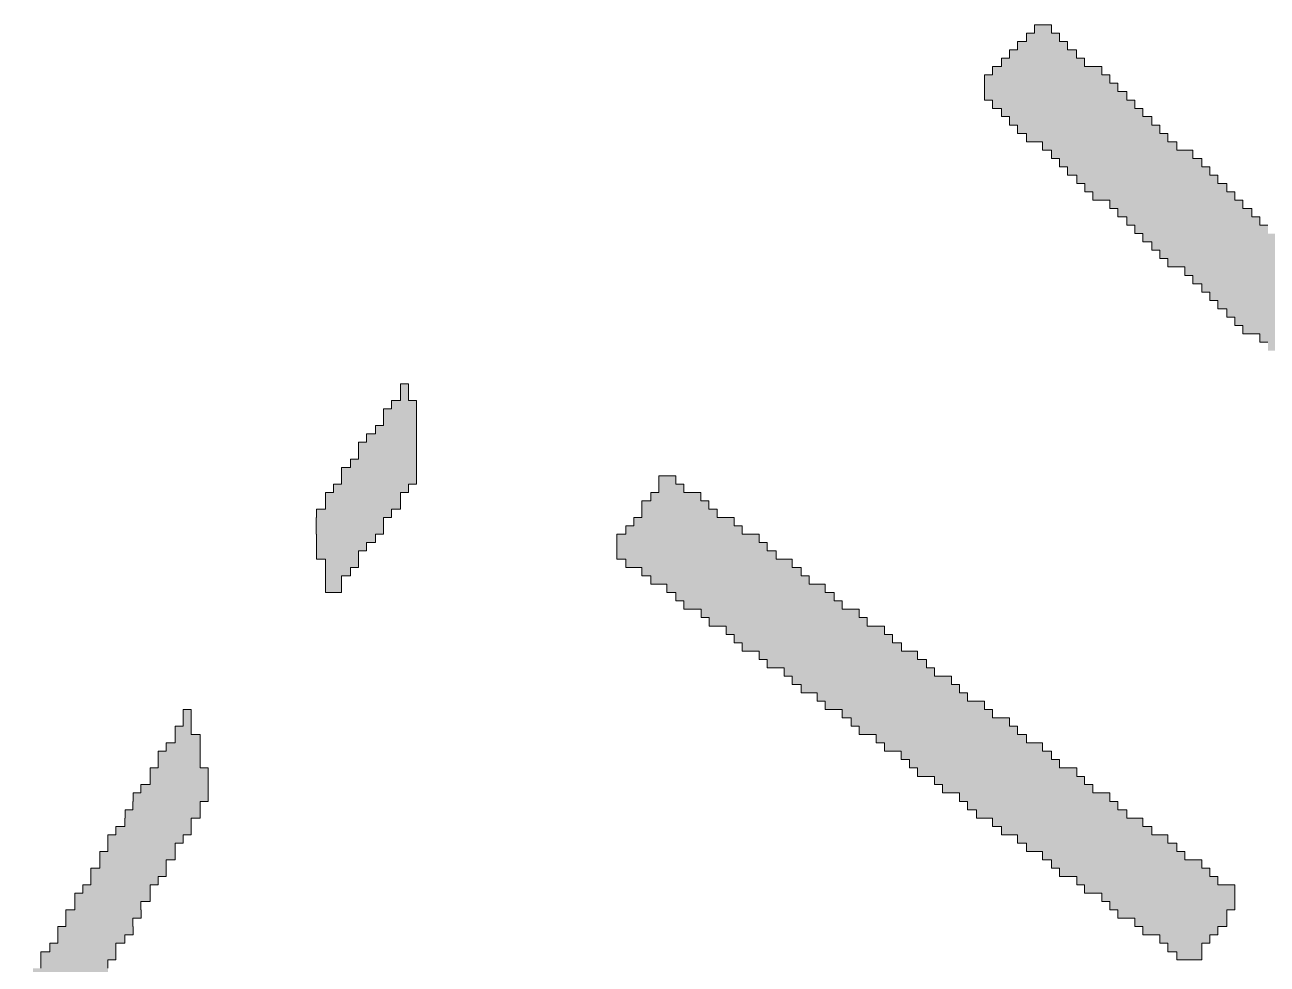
# Model space of a CAD drawing. Header units: millimetres. Extents: x 76.6 to 106.3, y -138 to -109.2.
# Drawn here: x 78.333 to 81.483, y -112.596 to -110.214 of the extents above; entities that cross this region are included whole.
import ezdxf

# ---------------------------------------------------------------- set-up
doc = ezdxf.new("R2010")
doc.units = ezdxf.units.MM
doc.header["$MEASUREMENT"] = 0
doc.layers.add('Layer 1', color=7, linetype='Continuous', lineweight=0)

msp = doc.modelspace()

# ---------------------------------------------------------------- hatches: boundary and pattern name
at = {"layer": 'Layer 1', "true_color": 0x000000, "transparency": 33554687}
h = msp.add_hatch(color=18, dxfattribs=at)
h.dxf.hatch_style = 2
h.paths.add_polyline_path([(80.9369, -110.2145), (80.9369, -110.2356), (80.9572, -110.2356), (80.9572, -110.2567), (80.9776, -110.2567), (80.9776, -110.278), (81.0004, -110.278), (81.0004, -110.2991), (81.0207, -110.2991), (81.0207, -110.3202), (81.064, -110.3202), (81.064, -110.3415), (81.0843, -110.3415), (81.0843, -110.3626), (81.1045, -110.3626), (81.1045, -110.3837), (81.1275, -110.3837), (81.1275, -110.405), (81.1478, -110.405), (81.1478, -110.4261), (81.1681, -110.4261), (81.1681, -110.4472), (81.191, -110.4472), (81.191, -110.4685), (81.2113, -110.4685), (81.2113, -110.4896), (81.2316, -110.4896), (81.2316, -110.5107), (81.2544, -110.5107), (81.2544, -110.532), (81.2951, -110.532), (81.2951, -110.5531), (81.318, -110.5531), (81.318, -110.5742), (81.3383, -110.5742), (81.3383, -110.5955), (81.3586, -110.5955), (81.3586, -110.6166), (81.3815, -110.6166), (81.3815, -110.6377), (81.4018, -110.6377), (81.4018, -110.659), (81.422, -110.659), (81.422, -110.6801), (81.4449, -110.6801), (81.4449, -110.7012), (81.4652, -110.7012), (81.4652, -110.7225), (81.4855, -110.7225), (81.4855, -110.7436), (81.5288, -110.7436), (81.5288, -110.7647), (81.5491, -110.7647), (81.5491, -110.786), (81.572, -110.786), (81.572, -110.8071), (81.5923, -110.8071), (81.5923, -110.8282), (81.6125, -110.8282), (81.6125, -110.8495), (81.6354, -110.8495), (81.6354, -110.8706), (81.6557, -110.8706), (81.6557, -110.8917), (81.676, -110.8917), (81.676, -110.913), (81.6989, -110.913), (81.6989, -110.9341), (81.7192, -110.9341), (81.7192, -110.9552), (81.7395, -110.9552), (81.7395, -110.9765), (81.7828, -110.9765), (81.7828, -110.9976), (81.803, -110.9976), (81.803, -111.0187), (81.8259, -111.0187), (81.8259, -111.04), (81.8462, -111.04), (81.8462, -111.0611), (81.8665, -111.0611), (81.8665, -111.0822), (81.8894, -111.0822), (81.8894, -111.1035), (81.9097, -111.1035), (81.9097, -111.1246), (81.93, -111.1246), (81.93, -111.1457), (81.953, -111.1457), (81.953, -111.167), (81.9733, -111.167), (81.9733, -111.1881), (82.0164, -111.1881), (82.0164, -111.2092), (82.0367, -111.2092), (82.0367, -111.2305), (82.057, -111.2305), (82.057, -111.2516), (82.0799, -111.2516), (82.0799, -111.2727), (82.1002, -111.2727), (82.1002, -111.294), (82.1205, -111.294), (82.1205, -111.3151), (82.1435, -111.3151), (82.1435, -111.3362), (82.1638, -111.3362), (82.1638, -111.3575), (82.1841, -111.3575), (82.1841, -111.3786), (82.207, -111.3786), (82.207, -111.3997), (82.2273, -111.3997), (82.2273, -111.421), (82.2272, -111.421), (82.2272, -111.4421), (82.2069, -111.4421), (82.2069, -111.4632), (82.1841, -111.4632), (82.1841, -111.4845), (82.184, -111.4845), (82.184, -111.5056), (82.1637, -111.5056), (82.1637, -111.5267), (82.1434, -111.5267), (82.1434, -111.548), (82.1205, -111.548), (82.1205, -111.5691), (82.0799, -111.5691), (82.0799, -111.548), (82.057, -111.548), (82.057, -111.5267), (82.0367, -111.5267), (82.0367, -111.5056), (82.0164, -111.5056), (82.0164, -111.4845), (81.9936, -111.4845), (81.9936, -111.4632), (81.9529, -111.4632), (81.9529, -111.4421), (81.93, -111.4421), (81.93, -111.421), (81.9098, -111.421), (81.9098, -111.3997), (81.8895, -111.3997), (81.8895, -111.3786), (81.8666, -111.3786), (81.8666, -111.3575), (81.8463, -111.3575), (81.8463, -111.3362), (81.826, -111.3362), (81.826, -111.3151), (81.7827, -111.3151), (81.7827, -111.294), (81.7624, -111.294), (81.7624, -111.2727), (81.7395, -111.2727), (81.7395, -111.2516), (81.7192, -111.2516), (81.7192, -111.2305), (81.6989, -111.2305), (81.6989, -111.2092), (81.676, -111.2092), (81.676, -111.1881), (81.6558, -111.1881), (81.6558, -111.167), (81.6355, -111.167), (81.6355, -111.1457), (81.5922, -111.1457), (81.5922, -111.1246), (81.5719, -111.1246), (81.5719, -111.1035), (81.549, -111.1035), (81.549, -111.0822), (81.5287, -111.0822), (81.5287, -111.0611), (81.5084, -111.0611), (81.5084, -111.04), (81.4855, -111.04), (81.4855, -111.0187), (81.4652, -111.0187), (81.4652, -110.9976), (81.4221, -110.9976), (81.4221, -110.9765), (81.4017, -110.9765), (81.4017, -110.9552), (81.3814, -110.9552), (81.3814, -110.9341), (81.3585, -110.9341), (81.3585, -110.913), (81.3382, -110.913), (81.3382, -110.8917), (81.3179, -110.8917), (81.3179, -110.8706), (81.295, -110.8706), (81.295, -110.8495), (81.2747, -110.8495), (81.2747, -110.8282), (81.2316, -110.8282), (81.2316, -110.8071), (81.2113, -110.8071), (81.2113, -110.786), (81.191, -110.786), (81.191, -110.7647), (81.1681, -110.7647), (81.1681, -110.7436), (81.1477, -110.7436), (81.1477, -110.7225), (81.1274, -110.7225), (81.1274, -110.7012), (81.1045, -110.7012), (81.1045, -110.6801), (81.0842, -110.6801), (81.0842, -110.659), (81.0411, -110.659), (81.0411, -110.6377), (81.0208, -110.6377), (81.0208, -110.6166), (81.0005, -110.6166), (81.0005, -110.5955), (80.9776, -110.5955), (80.9776, -110.5742), (80.9573, -110.5742), (80.9573, -110.5531), (80.937, -110.5531), (80.937, -110.532), (80.914, -110.532), (80.914, -110.5107), (80.8735, -110.5107), (80.8735, -110.4896), (80.8506, -110.4896), (80.8506, -110.4685), (80.8303, -110.4685), (80.8303, -110.4472), (80.81, -110.4472), (80.81, -110.4261), (80.7871, -110.4261), (80.7871, -110.405), (80.7668, -110.405), (80.7668, -110.3837), (80.7667, -110.3837), (80.7667, -110.3626), (80.7668, -110.3626), (80.7668, -110.3415), (80.7871, -110.3415), (80.7871, -110.3202), (80.8099, -110.3202), (80.8099, -110.2991), (80.8302, -110.2991), (80.8302, -110.278), (80.8506, -110.278), (80.8506, -110.2567), (80.8734, -110.2567), (80.8734, -110.2356), (80.8937, -110.2356), (80.8937, -110.2145)])
h = msp.add_hatch(color=18, dxfattribs=at)
h.dxf.hatch_style = 2
h.paths.add_polyline_path([(79.3266, -111.2516), (79.3266, -111.2727), (79.3266, -111.2727), (79.3266, -111.294), (79.3266, -111.3151), (79.3265, -111.3151), (79.3265, -111.3362), (79.3266, -111.3362), (79.3266, -111.3575), (79.3266, -111.3786), (79.3063, -111.3786), (79.3063, -111.3997), (79.286, -111.3997), (79.286, -111.421), (79.286, -111.4421), (79.2631, -111.4421), (79.2631, -111.4632), (79.2427, -111.4632), (79.2427, -111.4845), (79.2427, -111.5056), (79.2225, -111.5056), (79.2225, -111.5267), (79.1996, -111.5267), (79.1996, -111.548), (79.1793, -111.548), (79.1793, -111.5691), (79.1792, -111.5691), (79.1792, -111.5902), (79.159, -111.5902), (79.159, -111.6115), (79.136, -111.6115), (79.136, -111.6326), (79.136, -111.6537), (79.0954, -111.6537), (79.0954, -111.6326), (79.0954, -111.6115), (79.0955, -111.6115), (79.0955, -111.5902), (79.0954, -111.5902), (79.0954, -111.5691), (79.0726, -111.5691), (79.0726, -111.548), (79.0726, -111.548), (79.0726, -111.5267), (79.0726, -111.5267), (79.0726, -111.5056), (79.0725, -111.5056), (79.0725, -111.4845), (79.0725, -111.4632), (79.0726, -111.4632), (79.0726, -111.4421), (79.0955, -111.4421), (79.0955, -111.421), (79.0955, -111.3997), (79.1158, -111.3997), (79.1158, -111.3786), (79.1361, -111.3786), (79.1361, -111.3575), (79.1361, -111.3362), (79.1589, -111.3362), (79.1589, -111.3151), (79.1793, -111.3151), (79.1793, -111.294), (79.1793, -111.2727), (79.1996, -111.2727), (79.1996, -111.2516), (79.2225, -111.2516), (79.2225, -111.2305), (79.2428, -111.2305), (79.2428, -111.2092), (79.2428, -111.1881), (79.2631, -111.1881), (79.2631, -111.167), (79.286, -111.167), (79.286, -111.1457), (79.286, -111.1246), (79.3063, -111.1246), (79.3063, -111.1457), (79.3063, -111.167), (79.3266, -111.167), (79.3266, -111.1881), (79.3266, -111.1881), (79.3266, -111.2092), (79.3266, -111.2305), (79.3266, -111.2305), (79.3266, -111.2516)])
h = msp.add_hatch(color=18, dxfattribs=at)
h.dxf.hatch_style = 2
h.paths.add_polyline_path([(79.9412, -111.3786), (79.9412, -111.3575), (79.9844, -111.3575), (79.9844, -111.3786), (80.0048, -111.3786), (80.0048, -111.3997), (80.0479, -111.3997), (80.0479, -111.421), (80.0682, -111.421), (80.0682, -111.4421), (80.0886, -111.4421), (80.0886, -111.4632), (80.1317, -111.4632), (80.1317, -111.4845), (80.152, -111.4845), (80.152, -111.5056), (80.1953, -111.5056), (80.1953, -111.5267), (80.2156, -111.5267), (80.2156, -111.548), (80.2385, -111.548), (80.2385, -111.5691), (80.279, -111.5691), (80.279, -111.5902), (80.302, -111.5902), (80.302, -111.6115), (80.3223, -111.6115), (80.3223, -111.6326), (80.3629, -111.6326), (80.3629, -111.6537), (80.3858, -111.6537), (80.3858, -111.675), (80.4061, -111.675), (80.4061, -111.6961), (80.4493, -111.6961), (80.4493, -111.7172), (80.4696, -111.7172), (80.4696, -111.7385), (80.5128, -111.7385), (80.5128, -111.7596), (80.5331, -111.7596), (80.5331, -111.7807), (80.556, -111.7807), (80.556, -111.802), (80.5966, -111.802), (80.5966, -111.8231), (80.6195, -111.8231), (80.6195, -111.8442), (80.6397, -111.8442), (80.6397, -111.8655), (80.683, -111.8655), (80.683, -111.8866), (80.7033, -111.8866), (80.7033, -111.9077), (80.7236, -111.9077), (80.7236, -111.929), (80.7668, -111.929), (80.7668, -111.9501), (80.7871, -111.9501), (80.7871, -111.9712), (80.8303, -111.9712), (80.8303, -111.9925), (80.8506, -111.9925), (80.8506, -112.0136), (80.8734, -112.0136), (80.8734, -112.0347), (80.9141, -112.0347), (80.9141, -112.056), (80.9369, -112.056), (80.9369, -112.0771), (80.9572, -112.0771), (80.9572, -112.0982), (81.0005, -112.0982), (81.0005, -112.1195), (81.0207, -112.1195), (81.0207, -112.1406), (81.0411, -112.1406), (81.0411, -112.1617), (81.0842, -112.1617), (81.0842, -112.183), (81.1046, -112.183), (81.1046, -112.2041), (81.1274, -112.2041), (81.1274, -112.2252), (81.1681, -112.2252), (81.1681, -112.2465), (81.1909, -112.2465), (81.1909, -112.2676), (81.2316, -112.2676), (81.2316, -112.2887), (81.2544, -112.2887), (81.2544, -112.31), (81.2748, -112.31), (81.2748, -112.3311), (81.3179, -112.3311), (81.3179, -112.3522), (81.3382, -112.3522), (81.3382, -112.3735), (81.3586, -112.3735), (81.3586, -112.3946), (81.4017, -112.3946), (81.4017, -112.4157), (81.4017, -112.437), (81.4018, -112.437), (81.4018, -112.4581), (81.3815, -112.4581), (81.3815, -112.4792), (81.3815, -112.5005), (81.3586, -112.5005), (81.3586, -112.5216), (81.3382, -112.5216), (81.3382, -112.5427), (81.3179, -112.5427), (81.3179, -112.564), (81.318, -112.564), (81.318, -112.5851), (81.2545, -112.5851), (81.2545, -112.564), (81.2315, -112.564), (81.2315, -112.5427), (81.2112, -112.5427), (81.2112, -112.5216), (81.1681, -112.5216), (81.1681, -112.5005), (81.1478, -112.5005), (81.1478, -112.4792), (81.1046, -112.4792), (81.1046, -112.4581), (81.0843, -112.4581), (81.0843, -112.437), (81.0639, -112.437), (81.0639, -112.4157), (81.0207, -112.4157), (81.0207, -112.3946), (81.0005, -112.3946), (81.0005, -112.3735), (80.9572, -112.3735), (80.9572, -112.3522), (80.9369, -112.3522), (80.9369, -112.3311), (80.9141, -112.3311), (80.9141, -112.31), (80.8734, -112.31), (80.8734, -112.2887), (80.8506, -112.2887), (80.8506, -112.2676), (80.8099, -112.2676), (80.8099, -112.2465), (80.7871, -112.2465), (80.7871, -112.2252), (80.7464, -112.2252), (80.7464, -112.2041), (80.7236, -112.2041), (80.7236, -112.183), (80.7032, -112.183), (80.7032, -112.1617), (80.6601, -112.1617), (80.6601, -112.1406), (80.6397, -112.1406), (80.6397, -112.1195), (80.5966, -112.1195), (80.5966, -112.0982), (80.5762, -112.0982), (80.5762, -112.0771), (80.5559, -112.0771), (80.5559, -112.056), (80.5128, -112.056), (80.5128, -112.0347), (80.4924, -112.0347), (80.4924, -112.0136), (80.4493, -112.0136), (80.4493, -111.9925), (80.429, -111.9925), (80.429, -111.9712), (80.4061, -111.9712), (80.4061, -111.9501), (80.3629, -111.9501), (80.3629, -111.929), (80.3426, -111.929), (80.3426, -111.9077), (80.302, -111.9077), (80.302, -111.8866), (80.2791, -111.8866), (80.2791, -111.8655), (80.2587, -111.8655), (80.2587, -111.8442), (80.2156, -111.8442), (80.2156, -111.8231), (80.1953, -111.8231), (80.1953, -111.802), (80.1521, -111.802), (80.1521, -111.7807), (80.1318, -111.7807), (80.1318, -111.7596), (80.1115, -111.7596), (80.1115, -111.7385), (80.0683, -111.7385), (80.0683, -111.7172), (80.048, -111.7172), (80.048, -111.6961), (80.0048, -111.6961), (80.0048, -111.675), (79.9845, -111.675), (79.9845, -111.6537), (79.9616, -111.6537), (79.9616, -111.6326), (79.921, -111.6326), (79.921, -111.6115), (79.8981, -111.6115), (79.8981, -111.5902), (79.8574, -111.5902), (79.8574, -111.5691), (79.8346, -111.5691), (79.8346, -111.548), (79.8346, -111.548), (79.8346, -111.5267), (79.8346, -111.5267), (79.8346, -111.5056), (79.8574, -111.5056), (79.8574, -111.4845), (79.8777, -111.4845), (79.8777, -111.4632), (79.8981, -111.4632), (79.8981, -111.4421), (79.898, -111.4421), (79.898, -111.421), (79.9209, -111.421), (79.9209, -111.3997), (79.9413, -111.3997), (79.9413, -111.3786)])
h = msp.add_hatch(color=18, dxfattribs=at)
h.dxf.hatch_style = 2
h.paths.add_polyline_path([(78.7983, -112.1617), (78.7983, -112.183), (78.7779, -112.183), (78.7779, -112.2041), (78.778, -112.2041), (78.778, -112.2252), (78.755, -112.2252), (78.755, -112.2465), (78.7551, -112.2465), (78.7551, -112.2676), (78.7348, -112.2676), (78.7348, -112.2887), (78.7144, -112.2887), (78.7144, -112.31), (78.7145, -112.31), (78.7145, -112.3311), (78.6915, -112.3311), (78.6915, -112.3522), (78.6916, -112.3522), (78.6916, -112.3735), (78.6712, -112.3735), (78.6712, -112.3946), (78.6509, -112.3946), (78.6509, -112.4157), (78.651, -112.4157), (78.651, -112.437), (78.628, -112.437), (78.628, -112.4581), (78.6281, -112.4581), (78.6281, -112.4792), (78.6077, -112.4792), (78.6077, -112.5005), (78.6078, -112.5005), (78.6078, -112.5216), (78.5874, -112.5216), (78.5874, -112.5427), (78.5645, -112.5427), (78.5645, -112.564), (78.5646, -112.564), (78.5646, -112.5851), (78.5442, -112.5851), (78.5442, -112.6062), (78.5443, -112.6062), (78.5443, -112.6275), (78.5239, -112.6275), (78.5239, -112.6486), (78.524, -112.6486), (78.524, -112.6697), (78.5011, -112.6697), (78.5011, -112.691), (78.5011, -112.7121), (78.4807, -112.7121), (78.4807, -112.7332), (78.4808, -112.7332), (78.4808, -112.7545), (78.4604, -112.7545), (78.4604, -112.7756), (78.4376, -112.7756), (78.4376, -112.7967), (78.4376, -112.818), (78.4173, -112.818), (78.4173, -112.8391), (78.4173, -112.8602), (78.397, -112.8602), (78.397, -112.8391), (78.397, -112.818), (78.3741, -112.818), (78.3741, -112.7967), (78.3741, -112.7756), (78.374, -112.7756), (78.374, -112.7545), (78.3741, -112.7545), (78.3741, -112.7332), (78.3537, -112.7332), (78.3537, -112.7121), (78.3538, -112.7121), (78.3538, -112.691), (78.3538, -112.6697), (78.3335, -112.6697), (78.3335, -112.6486), (78.3537, -112.6486), (78.3537, -112.6275), (78.3538, -112.6275), (78.3538, -112.6062), (78.374, -112.6062), (78.374, -112.5851), (78.3741, -112.5851), (78.3741, -112.564), (78.3969, -112.564), (78.3969, -112.5427), (78.4172, -112.5427), (78.4172, -112.5216), (78.4173, -112.5216), (78.4173, -112.5005), (78.4375, -112.5005), (78.4375, -112.4792), (78.4376, -112.4792), (78.4376, -112.4581), (78.4604, -112.4581), (78.4604, -112.437), (78.4605, -112.437), (78.4605, -112.4157), (78.4807, -112.4157), (78.4807, -112.3946), (78.501, -112.3946), (78.501, -112.3735), (78.5011, -112.3735), (78.5011, -112.3522), (78.5239, -112.3522), (78.5239, -112.3311), (78.524, -112.3311), (78.524, -112.31), (78.5442, -112.31), (78.5442, -112.2887), (78.5443, -112.2887), (78.5443, -112.2676), (78.5646, -112.2676), (78.5646, -112.2465), (78.5874, -112.2465), (78.5874, -112.2252), (78.5875, -112.2252), (78.5875, -112.2041), (78.6077, -112.2041), (78.6077, -112.183), (78.6078, -112.183), (78.6078, -112.1617), (78.628, -112.1617), (78.628, -112.1406), (78.651, -112.1406), (78.651, -112.1195), (78.651, -112.0982), (78.6713, -112.0982), (78.6713, -112.0771), (78.6713, -112.056), (78.6915, -112.056), (78.6915, -112.0347), (78.7145, -112.0347), (78.7145, -112.0136), (78.7144, -112.0136), (78.7144, -111.9925), (78.7348, -111.9925), (78.7348, -111.9712), (78.7348, -111.9501), (78.7551, -111.9501), (78.7551, -111.9712), (78.7551, -111.9925), (78.755, -111.9925), (78.755, -112.0136), (78.778, -112.0136), (78.778, -112.0347), (78.7779, -112.0347), (78.7779, -112.056), (78.778, -112.056), (78.778, -112.0771), (78.778, -112.0982), (78.7983, -112.0982), (78.7983, -112.1195), (78.7983, -112.1406), (78.7982, -112.1406), (78.7982, -112.1617)])

# ---------------------------------------------------------------- linework, layer by layer
at = {"layer": 'Layer 1'}
for points in [[(81.4855, -111.0187), (81.4652, -111.0187), (81.4652, -110.9976), (81.4221, -110.9976), (81.4221, -110.9765), (81.4017, -110.9765), (81.4017, -110.9552), (81.3814, -110.9552), (81.3814, -110.9341), (81.3585, -110.9341), (81.3585, -110.913), (81.3382, -110.913), (81.3382, -110.8917), (81.3179, -110.8917), (81.3179, -110.8706), (81.295, -110.8706), (81.295, -110.8495), (81.2747, -110.8495), (81.2747, -110.8282), (81.2316, -110.8282), (81.2316, -110.8071), (81.2113, -110.8071), (81.2113, -110.786), (81.191, -110.786), (81.191, -110.7647), (81.1681, -110.7647), (81.1681, -110.7436), (81.1477, -110.7436), (81.1477, -110.7225), (81.1274, -110.7225), (81.1274, -110.7012), (81.1045, -110.7012), (81.1045, -110.6801), (81.0842, -110.6801), (81.0842, -110.659), (81.0411, -110.659), (81.0411, -110.6377), (81.0208, -110.6377), (81.0208, -110.6166), (81.0005, -110.6166), (81.0005, -110.5955), (80.9776, -110.5955), (80.9776, -110.5742), (80.9573, -110.5742), (80.9573, -110.5531), (80.937, -110.5531), (80.937, -110.532), (80.914, -110.532), (80.914, -110.5107), (80.8735, -110.5107), (80.8735, -110.4896), (80.8506, -110.4896), (80.8506, -110.4685), (80.8303, -110.4685), (80.8303, -110.4472), (80.81, -110.4472), (80.81, -110.4261), (80.7871, -110.4261), (80.7871, -110.405), (80.7668, -110.405), (80.7668, -110.3837), (80.7667, -110.3837), (80.7667, -110.3626), (80.7668, -110.3626), (80.7668, -110.3415), (80.7871, -110.3415), (80.7871, -110.3202), (80.8099, -110.3202), (80.8099, -110.2991), (80.8302, -110.2991), (80.8302, -110.278), (80.8506, -110.278), (80.8506, -110.2567), (80.8734, -110.2567), (80.8734, -110.2356), (80.8937, -110.2356), (80.8937, -110.2145), (80.9369, -110.2145), (80.9369, -110.2356), (80.9572, -110.2356), (80.9572, -110.2567), (80.9776, -110.2567), (80.9776, -110.278), (81.0004, -110.278), (81.0004, -110.2991), (81.0207, -110.2991), (81.0207, -110.3202), (81.064, -110.3202), (81.064, -110.3415), (81.0843, -110.3415), (81.0843, -110.3626), (81.1045, -110.3626), (81.1045, -110.3837), (81.1275, -110.3837), (81.1275, -110.405), (81.1478, -110.405), (81.1478, -110.4261), (81.1681, -110.4261), (81.1681, -110.4472), (81.191, -110.4472), (81.191, -110.4685), (81.2113, -110.4685), (81.2113, -110.4896), (81.2316, -110.4896), (81.2316, -110.5107), (81.2544, -110.5107), (81.2544, -110.532), (81.2951, -110.532), (81.2951, -110.5531), (81.318, -110.5531), (81.318, -110.5742), (81.3383, -110.5742), (81.3383, -110.5955), (81.3586, -110.5955), (81.3586, -110.6166), (81.3815, -110.6166), (81.3815, -110.6377), (81.4018, -110.6377), (81.4018, -110.659), (81.422, -110.659), (81.422, -110.6801), (81.4449, -110.6801), (81.4449, -110.7012), (81.4652, -110.7012), (81.4652, -110.7225), (81.4855, -110.7225)], [(78.374, -112.6062), (78.374, -112.5851), (78.3741, -112.5851), (78.3741, -112.564), (78.3969, -112.564), (78.3969, -112.5427), (78.4172, -112.5427), (78.4172, -112.5216), (78.4173, -112.5216), (78.4173, -112.5005), (78.4375, -112.5005), (78.4375, -112.4792), (78.4376, -112.4792), (78.4376, -112.4581), (78.4604, -112.4581), (78.4604, -112.437), (78.4605, -112.437), (78.4605, -112.4157), (78.4807, -112.4157), (78.4807, -112.3946), (78.501, -112.3946), (78.501, -112.3735), (78.5011, -112.3735), (78.5011, -112.3522), (78.5239, -112.3522), (78.5239, -112.3311), (78.524, -112.3311), (78.524, -112.31), (78.5442, -112.31), (78.5442, -112.2887), (78.5443, -112.2887), (78.5443, -112.2676), (78.5646, -112.2676), (78.5646, -112.2465), (78.5874, -112.2465), (78.5874, -112.2252), (78.5875, -112.2252), (78.5875, -112.2041), (78.6077, -112.2041), (78.6077, -112.183), (78.6078, -112.183), (78.6078, -112.1617), (78.628, -112.1617), (78.628, -112.1406), (78.651, -112.1406), (78.651, -112.1195), (78.651, -112.0982), (78.6713, -112.0982), (78.6713, -112.0771), (78.6713, -112.056), (78.6915, -112.056), (78.6915, -112.0347), (78.7145, -112.0347), (78.7145, -112.0136), (78.7144, -112.0136), (78.7144, -111.9925), (78.7348, -111.9925), (78.7348, -111.9712), (78.7348, -111.9501), (78.7551, -111.9501), (78.7551, -111.9712), (78.7551, -111.9925), (78.755, -111.9925), (78.755, -112.0136), (78.778, -112.0136), (78.778, -112.0347), (78.7779, -112.0347), (78.7779, -112.056), (78.778, -112.056), (78.778, -112.0771), (78.778, -112.0982), (78.7983, -112.0982), (78.7983, -112.1195), (78.7983, -112.1406), (78.7982, -112.1406), (78.7982, -112.1617), (78.7983, -112.1617), (78.7983, -112.183), (78.7779, -112.183), (78.7779, -112.2041), (78.778, -112.2041), (78.778, -112.2252), (78.755, -112.2252), (78.755, -112.2465), (78.7551, -112.2465), (78.7551, -112.2676), (78.7348, -112.2676), (78.7348, -112.2887), (78.7144, -112.2887), (78.7144, -112.31), (78.7145, -112.31), (78.7145, -112.3311), (78.6915, -112.3311), (78.6915, -112.3522), (78.6916, -112.3522), (78.6916, -112.3735), (78.6712, -112.3735), (78.6712, -112.3946), (78.6509, -112.3946), (78.6509, -112.4157), (78.651, -112.4157), (78.651, -112.437), (78.628, -112.437), (78.628, -112.4581), (78.6281, -112.4581), (78.6281, -112.4792), (78.6077, -112.4792), (78.6077, -112.5005), (78.6078, -112.5005), (78.6078, -112.5216), (78.5874, -112.5216), (78.5874, -112.5427), (78.5645, -112.5427), (78.5645, -112.564), (78.5646, -112.564), (78.5646, -112.5851), (78.5442, -112.5851), (78.5442, -112.6062)]]:
    msp.add_lwpolyline(points, dxfattribs=at)
for points in [[(79.3266, -111.2516), (79.3266, -111.2727), (79.3266, -111.2727), (79.3266, -111.294), (79.3266, -111.3151), (79.3265, -111.3151), (79.3265, -111.3362), (79.3266, -111.3362), (79.3266, -111.3575), (79.3266, -111.3786), (79.3063, -111.3786), (79.3063, -111.3997), (79.286, -111.3997), (79.286, -111.421), (79.286, -111.4421), (79.2631, -111.4421), (79.2631, -111.4632), (79.2427, -111.4632), (79.2427, -111.4845), (79.2427, -111.5056), (79.2225, -111.5056), (79.2225, -111.5267), (79.1996, -111.5267), (79.1996, -111.548), (79.1793, -111.548), (79.1793, -111.5691), (79.1792, -111.5691), (79.1792, -111.5902), (79.159, -111.5902), (79.159, -111.6115), (79.136, -111.6115), (79.136, -111.6326), (79.136, -111.6537), (79.0954, -111.6537), (79.0954, -111.6326), (79.0954, -111.6115), (79.0955, -111.6115), (79.0955, -111.5902), (79.0954, -111.5902), (79.0954, -111.5691), (79.0726, -111.5691), (79.0726, -111.548), (79.0726, -111.548), (79.0726, -111.5267), (79.0726, -111.5267), (79.0726, -111.5056), (79.0725, -111.5056), (79.0725, -111.4845), (79.0725, -111.4632), (79.0726, -111.4632), (79.0726, -111.4421), (79.0955, -111.4421), (79.0955, -111.421), (79.0955, -111.3997), (79.1158, -111.3997), (79.1158, -111.3786), (79.1361, -111.3786), (79.1361, -111.3575), (79.1361, -111.3362), (79.1589, -111.3362), (79.1589, -111.3151), (79.1793, -111.3151), (79.1793, -111.294), (79.1793, -111.2727), (79.1996, -111.2727), (79.1996, -111.2516), (79.2225, -111.2516), (79.2225, -111.2305), (79.2428, -111.2305), (79.2428, -111.2092), (79.2428, -111.1881), (79.2631, -111.1881), (79.2631, -111.167), (79.286, -111.167), (79.286, -111.1457), (79.286, -111.1246), (79.3063, -111.1246), (79.3063, -111.1457), (79.3063, -111.167), (79.3266, -111.167), (79.3266, -111.1881), (79.3266, -111.1881), (79.3266, -111.2092), (79.3266, -111.2305), (79.3266, -111.2305), (79.3266, -111.2516)], [(79.9412, -111.3786), (79.9412, -111.3575), (79.9844, -111.3575), (79.9844, -111.3786), (80.0048, -111.3786), (80.0048, -111.3997), (80.0479, -111.3997), (80.0479, -111.421), (80.0682, -111.421), (80.0682, -111.4421), (80.0886, -111.4421), (80.0886, -111.4632), (80.1317, -111.4632), (80.1317, -111.4845), (80.152, -111.4845), (80.152, -111.5056), (80.1953, -111.5056), (80.1953, -111.5267), (80.2156, -111.5267), (80.2156, -111.548), (80.2385, -111.548), (80.2385, -111.5691), (80.279, -111.5691), (80.279, -111.5902), (80.302, -111.5902), (80.302, -111.6115), (80.3223, -111.6115), (80.3223, -111.6326), (80.3629, -111.6326), (80.3629, -111.6537), (80.3858, -111.6537), (80.3858, -111.675), (80.4061, -111.675), (80.4061, -111.6961), (80.4493, -111.6961), (80.4493, -111.7172), (80.4696, -111.7172), (80.4696, -111.7385), (80.5128, -111.7385), (80.5128, -111.7596), (80.5331, -111.7596), (80.5331, -111.7807), (80.556, -111.7807), (80.556, -111.802), (80.5966, -111.802), (80.5966, -111.8231), (80.6195, -111.8231), (80.6195, -111.8442), (80.6397, -111.8442), (80.6397, -111.8655), (80.683, -111.8655), (80.683, -111.8866), (80.7033, -111.8866), (80.7033, -111.9077), (80.7236, -111.9077), (80.7236, -111.929), (80.7668, -111.929), (80.7668, -111.9501), (80.7871, -111.9501), (80.7871, -111.9712), (80.8303, -111.9712), (80.8303, -111.9925), (80.8506, -111.9925), (80.8506, -112.0136), (80.8734, -112.0136), (80.8734, -112.0347), (80.9141, -112.0347), (80.9141, -112.056), (80.9369, -112.056), (80.9369, -112.0771), (80.9572, -112.0771), (80.9572, -112.0982), (81.0005, -112.0982), (81.0005, -112.1195), (81.0207, -112.1195), (81.0207, -112.1406), (81.0411, -112.1406), (81.0411, -112.1617), (81.0842, -112.1617), (81.0842, -112.183), (81.1046, -112.183), (81.1046, -112.2041), (81.1274, -112.2041), (81.1274, -112.2252), (81.1681, -112.2252), (81.1681, -112.2465), (81.1909, -112.2465), (81.1909, -112.2676), (81.2316, -112.2676), (81.2316, -112.2887), (81.2544, -112.2887), (81.2544, -112.31), (81.2748, -112.31), (81.2748, -112.3311), (81.3179, -112.3311), (81.3179, -112.3522), (81.3382, -112.3522), (81.3382, -112.3735), (81.3586, -112.3735), (81.3586, -112.3946), (81.4017, -112.3946), (81.4017, -112.4157), (81.4017, -112.437), (81.4018, -112.437), (81.4018, -112.4581), (81.3815, -112.4581), (81.3815, -112.4792), (81.3815, -112.5005), (81.3586, -112.5005), (81.3586, -112.5216), (81.3382, -112.5216), (81.3382, -112.5427), (81.3179, -112.5427), (81.3179, -112.564), (81.318, -112.564), (81.318, -112.5851), (81.2545, -112.5851), (81.2545, -112.564), (81.2315, -112.564), (81.2315, -112.5427), (81.2112, -112.5427), (81.2112, -112.5216), (81.1681, -112.5216), (81.1681, -112.5005), (81.1478, -112.5005), (81.1478, -112.4792), (81.1046, -112.4792), (81.1046, -112.4581), (81.0843, -112.4581), (81.0843, -112.437), (81.0639, -112.437), (81.0639, -112.4157), (81.0207, -112.4157), (81.0207, -112.3946), (81.0005, -112.3946), (81.0005, -112.3735), (80.9572, -112.3735), (80.9572, -112.3522), (80.9369, -112.3522), (80.9369, -112.3311), (80.9141, -112.3311), (80.9141, -112.31), (80.8734, -112.31), (80.8734, -112.2887), (80.8506, -112.2887), (80.8506, -112.2676), (80.8099, -112.2676), (80.8099, -112.2465), (80.7871, -112.2465), (80.7871, -112.2252), (80.7464, -112.2252), (80.7464, -112.2041), (80.7236, -112.2041), (80.7236, -112.183), (80.7032, -112.183), (80.7032, -112.1617), (80.6601, -112.1617), (80.6601, -112.1406), (80.6397, -112.1406), (80.6397, -112.1195), (80.5966, -112.1195), (80.5966, -112.0982), (80.5762, -112.0982), (80.5762, -112.0771), (80.5559, -112.0771), (80.5559, -112.056), (80.5128, -112.056), (80.5128, -112.0347), (80.4924, -112.0347), (80.4924, -112.0136), (80.4493, -112.0136), (80.4493, -111.9925), (80.429, -111.9925), (80.429, -111.9712), (80.4061, -111.9712), (80.4061, -111.9501), (80.3629, -111.9501), (80.3629, -111.929), (80.3426, -111.929), (80.3426, -111.9077), (80.302, -111.9077), (80.302, -111.8866), (80.2791, -111.8866), (80.2791, -111.8655), (80.2587, -111.8655), (80.2587, -111.8442), (80.2156, -111.8442), (80.2156, -111.8231), (80.1953, -111.8231), (80.1953, -111.802), (80.1521, -111.802), (80.1521, -111.7807), (80.1318, -111.7807), (80.1318, -111.7596), (80.1115, -111.7596), (80.1115, -111.7385), (80.0683, -111.7385), (80.0683, -111.7172), (80.048, -111.7172), (80.048, -111.6961), (80.0048, -111.6961), (80.0048, -111.675), (79.9845, -111.675), (79.9845, -111.6537), (79.9616, -111.6537), (79.9616, -111.6326), (79.921, -111.6326), (79.921, -111.6115), (79.8981, -111.6115), (79.8981, -111.5902), (79.8574, -111.5902), (79.8574, -111.5691), (79.8346, -111.5691), (79.8346, -111.548), (79.8346, -111.548), (79.8346, -111.5267), (79.8346, -111.5267), (79.8346, -111.5056), (79.8574, -111.5056), (79.8574, -111.4845), (79.8777, -111.4845), (79.8777, -111.4632), (79.8981, -111.4632), (79.8981, -111.4421), (79.898, -111.4421), (79.898, -111.421), (79.9209, -111.421), (79.9209, -111.3997), (79.9413, -111.3997), (79.9413, -111.3786)]]:
    msp.add_lwpolyline(points, close=True, dxfattribs=at)

doc.saveas('drawing.dxf')
